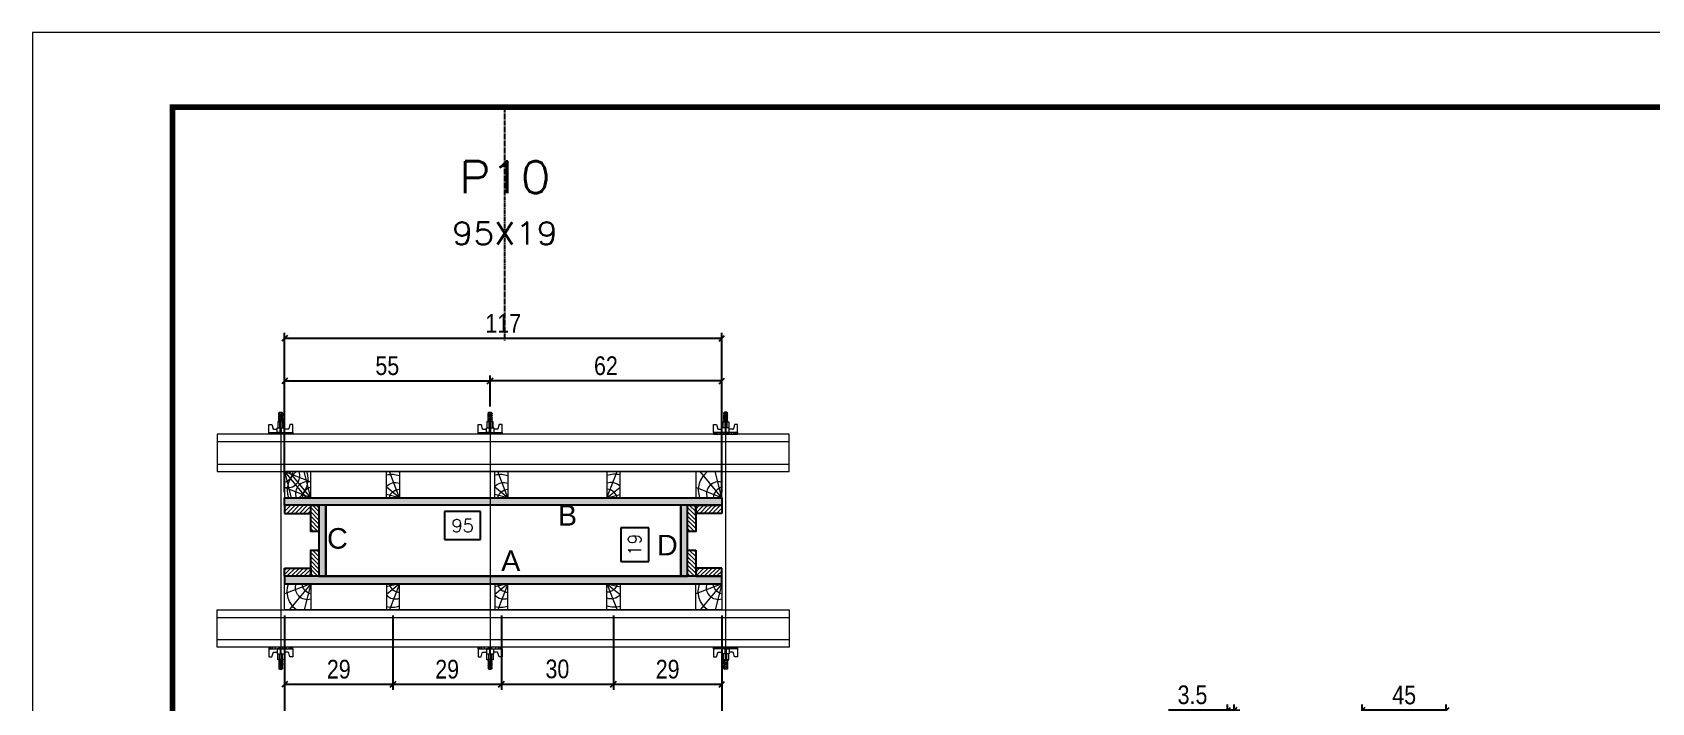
# Model space of a CAD drawing. Extents: x 2201 to 8455, y 252 to 7045.
# Drawn here: x 3800 to 4666, y 3240 to 3599 of the extents above; entities that cross this region are included whole.
import ezdxf
from ezdxf.enums import TextEntityAlignment as Align

# ---------------------------------------------------------------- set-up
doc = ezdxf.new("R2010")
doc.units = 0
doc.linetypes.add('DASHED', pattern=[0.75, 0.5, -0.25])
doc.linetypes.add('HIDDEN', pattern=[0.375, 0.25, -0.125])
for name, color, linetype in [('CHAPA', 1, 'Continuous'), ('COTA', 241, 'Continuous'), ('Cota Seção (2x)', 241, 'Continuous'), ('MEIO_PONT', 93, 'Continuous'), ('Painéis', 200, 'Continuous'), ('SARRAFO', 251, 'Continuous'), ('Texto de Titulo', 7, 'Continuous'), ('Texto Qtd Sarr', 242, 'Continuous'), ('TEXTO_GERAL', 7, 'Continuous')]:
    doc.layers.add(name, color=color, linetype=linetype)
for name, color, linetype, lineweight in [('Folhas', 255, 'Continuous', 9), ('Hachura', 251, 'Continuous', 9), ('Madeira', 126, 'Continuous', 18), ('Perfil Metálico', 224, 'Continuous', 18), ('SARRAFO DE PRESSAO', 251, 'DASHED', 9), ('Texto Seção', 7, 'Continuous', 15)]:
    doc.layers.add(name, color=color, linetype=linetype, lineweight=lineweight)
doc.styles.add('ARIAL', font='arial.ttf')
doc.styles.add('COTA TECNICA', font='techl___.ttf', dxfattribs={"height": 10})
doc.styles.add('COTA TECNICA 2X', font='techl___.ttf', dxfattribs={"height": 10})
doc.styles.add('ROMANS', font='romans.shx')
doc.dimstyles.new('PAINEL', dxfattribs={"dimtxt": 10, "dimasz": 3, "dimexe": 3, "dimexo": 3, "dimgap": 3, "dimtad": 1, "dimdec": 1, "dimzin": 12, "dimdsep": 46, "dimtxsty": 'COTA TECNICA', "dimblk1": 'OBLIQUE', "dimblk2": 'OBLIQUE', "dimsah": 1, "dimcen": 0.9, "dimclrd": 4, "dimclre": 4, "dimclrt": 240, "dimadec": 1, "dimazin": 3, "dimtfac": 1, "dimtdec": 1, "dimtmove": 0, "dimatfit": 3, "dimfxl": 1, "dimtolj": 1, "dimtzin": 12, "dimarcsym": 0})
doc.dimstyles.new('SECAO PILAR', dxfattribs={"dimtxt": 10, "dimasz": 3, "dimexe": 3, "dimexo": 3, "dimgap": 3, "dimtad": 1, "dimdec": 1, "dimlfac": 0.5, "dimzin": 12, "dimdsep": 46, "dimtxsty": 'COTA TECNICA 2X', "dimblk1": 'OBLIQUE', "dimblk2": 'OBLIQUE', "dimsah": 1, "dimcen": 0.9, "dimclrd": 256, "dimclre": 256, "dimclrt": 256, "dimadec": 1, "dimazin": 3, "dimtfac": 1, "dimtdec": 1, "dimtmove": 0, "dimatfit": 3, "dimfxl": 1, "dimtolj": 1, "dimtzin": 12, "dimarcsym": 0})
doc.dimstyles.new('SECÇÃO 2', dxfattribs={"dimtxt": 7, "dimasz": 6, "dimexe": 0.18, "dimexo": 2, "dimgap": -4, "dimtad": 3, "dimdec": 1, "dimlfac": 0.5, "dimzin": 12, "dimdsep": 46, "dimtxsty": 'ROMANS', "dimblk": 'ARCHTICK', "dimcen": 0.09, "dimse1": 1, "dimse2": 1, "dimsd1": 1, "dimsd2": 1, "dimclrd": 180, "dimclre": 5, "dimclrt": 1, "dimadec": 0, "dimazin": 3, "dimtfac": 1, "dimtdec": 1, "dimtofl": 0, "dimtmove": 0, "dimatfit": 3, "dimldrblk": 'ARCHTICK', "dimfxl": 1, "dimtolj": 1, "dimtzin": 0, "dimarcsym": 0})
pattern_1 = [(45, (13437.7978, 26237.2553), (-1.12253202, 1.12253202), [])]
pattern_2 = [(45, (13292.7978, 26237.2553), (-1.12253202, 1.12253202), [])]

# ---------------------------------------------------------------- blocks, each defined once
blk = doc.blocks.new('9999999999')
at = {"layer": 'Folhas'}
blk.add_lwpolyline([(98138.98, 34190.21), (99623.98, 34190.21), (99623.98, 35240.21), (98138.98, 35240.21)], close=True, dxfattribs=at)
at = {"layer": 'Folhas', "color": 30, "const_width": 3}
blk.add_lwpolyline([(98213.98, 34230.21), (99583.98, 34230.21), (99583.98, 35200.21), (98213.98, 35200.21)], close=True, dxfattribs=at)
blk = doc.blocks.new('titulo1')
at = {"layer": 'Defpoints', "color": 252, "linetype": 'HIDDEN', "ltscale": 2}
blk.add_line((0, 0), (0, 125), dxfattribs=at)
at = {"layer": 'Defpoints', "style": 'ROMANS', "oblique": 15}
blk.add_attdef('FOLHA', text='', height=10, dxfattribs=at).set_placement((0, 15.58), align=Align.MIDDLE_CENTER)
at = {"layer": 'Texto Qtd Sarr', "color": 3, "style": 'ROMANS', "oblique": 15}
for tag, height, p in [('TITULO', 17, (0, 71.45)), ('SEÇÃO', 12, (0, 41.55))]:
    blk.add_attdef(tag, text='', height=height, dxfattribs=at).set_placement(p, align=Align.MIDDLE_CENTER)
blk = doc.blocks.new('*D352')
at = {"layer": 'Cota Seção (2x)', "color": 180, "lineweight": -2, "transparency": 16777216}
for p, q in [((4039.77, 3342.46), (4020.44, 3342.46)), ((4020.44, 3342.46), (4020.44, 3327.46)), ((4039.77, 3327.46), (4039.77, 3342.46)), ((4020.44, 3327.46), (4039.77, 3327.46))]:
    blk.add_line(p, q, dxfattribs=at)
at = {"layer": 'Defpoints', "color": 0, "transparency": 16777216}
for p in [(3956.85, 3345.85), (4146.85, 3345.85), (3956.85, 3323.46)]:
    blk.add_point(p, dxfattribs=at)
at = {"layer": 'Cota Seção (2x)', "color": 1, "transparency": 16777216, "insert": (4030.11, 3334.96), "char_height": 7, "attachment_point": 5, "style": 'ROMANS'}
blk.add_mtext('\\A1;95', dxfattribs=at)
blk = doc.blocks.new('_ArchTick')
at = {"color": 0, "linetype": 'ByBlock', "const_width": 0.15}
blk.add_lwpolyline([(-0.5, -0.5), (0.5, 0.5)], dxfattribs=at)
blk = doc.blocks.new('_Oblique')
at = {"color": 0, "linetype": 'ByBlock', "lineweight": -2}
blk.add_line((-0.5, -0.5), (0.5, 0.5), dxfattribs=at)
blk = doc.blocks.new('*D353')
at = {"layer": 'Cota Seção (2x)', "lineweight": -2, "transparency": 16777216}
for p, q in [((3934.85, 3352.85), (3934.85, 3438.14)), ((4168.85, 3435.14), (3934.85, 3435.14)), ((4168.85, 3352.85), (4168.85, 3438.14))]:
    blk.add_line(p, q, dxfattribs=at)
at = {"layer": 'Defpoints', "color": 0, "transparency": 16777216}
for p in [(3934.85, 3435.14), (3934.85, 3349.85), (4168.85, 3349.85)]:
    blk.add_point(p, dxfattribs=at)
at = {"layer": 'Cota Seção (2x)', "lineweight": -2, "transparency": 16777216, "xscale": 3, "yscale": 3, "zscale": 3, "rotation": 180}
blk.add_blockref('_Oblique', (3934.85, 3435.14), dxfattribs=at)
at = {"layer": 'Cota Seção (2x)', "lineweight": -2, "transparency": 16777216, "xscale": 3, "yscale": 3, "zscale": 3}
blk.add_blockref('_Oblique', (4168.85, 3435.14), dxfattribs=at)
at = {"layer": 'Cota Seção (2x)', "transparency": 16777216, "insert": (4051.85, 3443.21), "char_height": 10, "attachment_point": 5, "style": 'COTA TECNICA 2X'}
blk.add_mtext('\\A1;117', dxfattribs=at)
blk = doc.blocks.new('*D354')
at = {"layer": 'Cota Seção (2x)', "lineweight": -2, "transparency": 16777216}
for p, q in [((4044.78, 3398.65), (4044.78, 3415.37)), ((4168.85, 3386.85), (4168.85, 3415.37)), ((4168.85, 3412.37), (4044.78, 3412.37))]:
    blk.add_line(p, q, dxfattribs=at)
at = {"layer": 'Defpoints', "color": 0, "transparency": 16777216}
for p in [(4044.78, 3412.37), (4044.78, 3395.65), (4168.85, 3383.85)]:
    blk.add_point(p, dxfattribs=at)
at = {"layer": 'Cota Seção (2x)', "lineweight": -2, "transparency": 16777216, "xscale": 3, "yscale": 3, "zscale": 3, "rotation": 180}
blk.add_blockref('_Oblique', (4044.78, 3412.37), dxfattribs=at)
at = {"layer": 'Cota Seção (2x)', "lineweight": -2, "transparency": 16777216, "xscale": 3, "yscale": 3, "zscale": 3}
blk.add_blockref('_Oblique', (4168.85, 3412.37), dxfattribs=at)
at = {"layer": 'Cota Seção (2x)', "transparency": 16777216, "insert": (4106.81, 3420.47), "char_height": 10, "attachment_point": 5, "style": 'COTA TECNICA 2X'}
blk.add_mtext('\\A1;62', dxfattribs=at)
blk = doc.blocks.new('*D355')
at = {"layer": 'Cota Seção (2x)', "lineweight": -2, "transparency": 16777216}
for p, q in [((3934.85, 3386.85), (3934.85, 3415.37)), ((4044.78, 3398.65), (4044.78, 3415.37)), ((3934.85, 3412.37), (4044.78, 3412.37))]:
    blk.add_line(p, q, dxfattribs=at)
at = {"layer": 'Defpoints', "color": 0, "transparency": 16777216}
for p in [(4044.78, 3412.37), (4044.78, 3395.65), (3934.85, 3383.85)]:
    blk.add_point(p, dxfattribs=at)
at = {"layer": 'Cota Seção (2x)', "lineweight": -2, "transparency": 16777216, "xscale": 3, "yscale": 3, "zscale": 3, "rotation": 180}
blk.add_blockref('_Oblique', (3934.85, 3412.37), dxfattribs=at)
at = {"layer": 'Cota Seção (2x)', "lineweight": -2, "transparency": 16777216, "xscale": 3, "yscale": 3, "zscale": 3}
blk.add_blockref('_Oblique', (4044.78, 3412.37), dxfattribs=at)
at = {"layer": 'Cota Seção (2x)', "transparency": 16777216, "insert": (3989.81, 3420.48), "char_height": 10, "attachment_point": 5, "style": 'COTA TECNICA 2X'}
blk.add_mtext('\\A1;55', dxfattribs=at)
blk = doc.blocks.new('*D356')
at = {"layer": 'Cota Seção (2x)', "color": 180, "lineweight": -2, "transparency": 16777216}
for p, q in [((4129.71, 3333.75), (4114.71, 3333.75)), ((4114.71, 3333.75), (4114.71, 3315.75)), ((4129.71, 3315.75), (4129.71, 3333.75)), ((4114.71, 3315.75), (4129.71, 3315.75))]:
    blk.add_line(p, q, dxfattribs=at)
at = {"layer": 'Defpoints', "color": 0, "transparency": 16777216}
for p in [(4146.85, 3345.85), (4133.71, 3307.85), (4146.85, 3307.85)]:
    blk.add_point(p, dxfattribs=at)
at = {"layer": 'Cota Seção (2x)', "color": 1, "transparency": 16777216, "insert": (4122.21, 3324.75), "char_height": 7, "attachment_point": 5, "rotation": 90, "style": 'ROMANS'}
blk.add_mtext('\\A1;19', dxfattribs=at)
blk = doc.blocks.new('C')
at = {"layer": 'Hachura', "color": 0}
for p, q in [((0, 3.22), (0, -3.22)), ((0.45, 3.22), (0, 3.22)), ((0.46, 3.16), (0, 3.16)), ((0.46, 3.05), (0, 3.05)), ((0.46, 2.88), (0, 2.88)), ((0, 2.75), (0, -1.16)), ((0.46, 2.65), (0, 2.65)), ((0.46, 2.23), (0, 2.23)), ((0.46, 1.51), (0, 1.51)), ((0.39, 0.49), (0.17, 0.49)), ((0.45, -3.23), (0.45, 3.22)), ((0.45, 3.22), (2.58, 3.22)), ((1.74, 0.97), (0.45, 0.97)), ((1.45, 0.1), (0.45, 0.1)), ((1.35, 1.94), (1.35, 0.96)), ((2.58, 2.39), (1.47, 2.09)), ((1.74, -0.97), (1.74, 0.97)), ((1.74, 0.97), (1.74, 0.84)), ((1.74, 0.97), (1.74, 0.84)), ((1.74, 0.84), (3.35, 0.84)), ((3.35, 0.45), (1.74, 0.45)), ((2.58, 3.22), (2.58, 2.39)), ((3.32, 0.84), (3.32, -0.84)), ((3.35, 0.84), (3.35, -0.84)), ((3.68, 0.45), (3.35, 0.45)), ((3.84, -0.52), (3.35, 0.45)), ((3.35, 0.06), (3.67, -0.57)), ((3.68, 0.45), (4.16, -0.52)), ((3.72, 0.5), (4.25, -0.57)), ((4.37, -0.55), (3.83, 0.53)), ((4.15, 0.45), (3.93, 0.45)), ((4.42, -0.52), (3.93, 0.45)), ((4.15, 0.45), (4.26, 0.45)), ((4.26, 0.45), (4.74, -0.52)), ((4.3, 0.5), (4.83, -0.57)), ((4.95, -0.55), (4.41, 0.53)), ((4.51, 0.45), (4.84, 0.45)), ((5, -0.52), (4.51, 0.45)), ((4.84, 0.45), (5.32, -0.52)), ((4.88, 0.5), (5.41, -0.57)), ((5.53, -0.55), (4.99, 0.53)), ((5.58, -0.52), (5.09, 0.45)), ((5.42, 0.45), (5.09, 0.45)), ((5.58, -0.52), (5.09, 0.45)), ((5.42, 0.45), (5.74, -0.19)), ((5.46, 0.5), (5.74, -0.07)), ((5.74, 0.19), (5.57, 0.53)), ((5.74, 0.32), (5.68, 0.45)), ((5.68, 0.45), (5.74, 0.45)), ((5.74, 0.45), (5.9, 0.29)), ((5.74, 0.45), (5.74, -0.52)), ((5.9, -0.36), (5.9, 0.29)), ((0.45, 0), (0, 0)), ((0.46, -1.52), (0, -1.52)), ((0.46, -2.23), (0, -2.23)), ((0.46, -2.65), (0, -2.65)), ((0.46, -2.88), (0, -2.88)), ((0.46, -3.05), (0, -3.05)), ((0.46, -3.16), (0, -3.16)), ((0, -3.22), (2.57, -3.22)), ((0.08, -0.48), (0.29, -0.48)), ((0.29, -0.48), (0.4, -0.48)), ((0.45, 0), (0.45, -0.97)), ((0.45, -0.16), (1.45, -0.16)), ((0.45, -0.65), (0.45, -0.32)), ((0.45, -3.23), (0.45, -0.65)), ((0.45, -0.97), (1.74, -0.97)), ((1.35, -1.94), (1.35, -0.97)), ((2.58, -2.39), (1.47, -2.1)), ((3.35, -0.32), (1.74, -0.32)), ((3.35, -0.84), (1.74, -0.84)), ((2.58, -3.23), (2.58, -2.39)), ((3.35, -0.07), (3.58, -0.52)), ((3.35, -0.52), (3.58, -0.52)), ((3.84, -0.52), (4.16, -0.52)), ((4.42, -0.52), (4.74, -0.52)), ((4.63, -0.52), (4.74, -0.52)), ((5, -0.52), (5.32, -0.52)), ((5.58, -0.52), (5.74, -0.52)), ((5.74, -0.52), (5.9, -0.36)), ((5.74, -0.52), (5.74, -0.52))]:
    blk.add_line(p, q, dxfattribs=at)
for centre, radius, start, end in [((1.52, 1.94), 0.161, 104.7436, 180), ((1.44, -0.03), 0.129, 272.695, 87.305), ((3.81, 0.39), 0.143, 25.5688, 154.4312), ((4.39, 0.39), 0.143, 25.5688, 154.4312), ((4.97, 0.39), 0.143, 25.5688, 154.4312), ((5.55, 0.39), 0.143, 25.5688, 154.4312), ((0.17, -0.37), 0.174, 221.744, 317.8592), ((1.52, -1.94), 0.161, 180, 255.2564), ((3.71, -0.4), 0.174, 222.1408, 318.256), ((4.29, -0.4), 0.174, 222.1408, 318.256), ((4.87, -0.4), 0.174, 222.1408, 318.256), ((5.45, -0.4), 0.174, 222.1408, 318.256), ((5.61, -0.4), 0.174, 317.8592, 318.256)]:
    blk.add_arc(centre, radius, start, end, dxfattribs=at)
blk = doc.blocks.new('PONTALETE')
at = {"layer": 'Madeira'}
for q in [(2.71, 7), (7, 5.76), (7, 1.74)]:
    blk.add_line((0, 0), q, dxfattribs=at)
blk.add_lwpolyline([(0, 0), (7, 0), (7, 7), (0, 7)], close=True, dxfattribs=at)
for centre, radius, start, end in [((2.04, 0.06), 6.23, 37.2818, 109.0913), ((1.09, 0.9), 3.19, 343.603, 109.9847), ((-0.21, -0.78), 3.09, 14.6322, 86.0383)]:
    blk.add_arc(centre, radius, start, end, dxfattribs=at)
blk = doc.blocks.new('MEIO PONTALETE')
at = {"layer": 'Madeira'}
for q in [(2.71, 7), (3.5, 2.88), (3.5, 0.87)]:
    blk.add_line((0, 0), q, dxfattribs=at)
blk.add_lwpolyline([(0, 0), (3.5, 0), (3.5, 7), (0, 7)], close=True, dxfattribs=at)
for centre, radius, start, end in [((2.04, 0.06), 6.23, 76.4499, 109.0913), ((1.09, 0.9), 3.19, 40.9063, 109.9847), ((-0.21, -0.78), 3.09, 14.6322, 86.0383)]:
    blk.add_arc(centre, radius, start, end, dxfattribs=at)
blk = doc.blocks.new('*D732')
at = {"layer": 'Cota Seção (2x)', "lineweight": -2, "transparency": 16777216}
for p, q in [((4110.85, 3286.85), (4110.85, 3246.97)), ((4168.85, 3286.85), (4168.85, 3246.97)), ((4168.85, 3249.97), (4110.85, 3249.97))]:
    blk.add_line(p, q, dxfattribs=at)
at = {"layer": 'Defpoints', "color": 0, "transparency": 16777216}
for p in [(4110.85, 3289.85), (4168.85, 3289.85), (4110.85, 3249.97)]:
    blk.add_point(p, dxfattribs=at)
at = {"layer": 'Cota Seção (2x)', "lineweight": -2, "transparency": 16777216, "xscale": 3, "yscale": 3, "zscale": 3, "rotation": 180}
blk.add_blockref('_Oblique', (4110.85, 3249.97), dxfattribs=at)
at = {"layer": 'Cota Seção (2x)', "lineweight": -2, "transparency": 16777216, "xscale": 3, "yscale": 3, "zscale": 3}
blk.add_blockref('_Oblique', (4168.85, 3249.97), dxfattribs=at)
at = {"layer": 'Cota Seção (2x)', "transparency": 16777216, "insert": (4139.85, 3258.05), "char_height": 10, "attachment_point": 5, "style": 'COTA TECNICA 2X'}
blk.add_mtext('\\A1;29', dxfattribs=at)
blk = doc.blocks.new('*D733')
at = {"layer": 'Cota Seção (2x)', "lineweight": -2, "transparency": 16777216}
for p, q in [((4050.85, 3286.85), (4050.85, 3246.97)), ((4110.85, 3286.85), (4110.85, 3246.97)), ((4110.85, 3249.97), (4050.85, 3249.97))]:
    blk.add_line(p, q, dxfattribs=at)
at = {"layer": 'Defpoints', "color": 0, "transparency": 16777216}
for p in [(4050.85, 3289.85), (4110.85, 3289.85), (4050.85, 3249.97)]:
    blk.add_point(p, dxfattribs=at)
at = {"layer": 'Cota Seção (2x)', "lineweight": -2, "transparency": 16777216, "xscale": 3, "yscale": 3, "zscale": 3, "rotation": 180}
blk.add_blockref('_Oblique', (4050.85, 3249.97), dxfattribs=at)
at = {"layer": 'Cota Seção (2x)', "lineweight": -2, "transparency": 16777216, "xscale": 3, "yscale": 3, "zscale": 3}
blk.add_blockref('_Oblique', (4110.85, 3249.97), dxfattribs=at)
at = {"layer": 'Cota Seção (2x)', "transparency": 16777216, "insert": (4080.85, 3258.19), "char_height": 10, "attachment_point": 5, "style": 'COTA TECNICA 2X'}
blk.add_mtext('\\A1;30', dxfattribs=at)
blk = doc.blocks.new('*D734')
at = {"layer": 'Cota Seção (2x)', "lineweight": -2, "transparency": 16777216}
for p, q in [((3992.85, 3286.85), (3992.85, 3246.97)), ((4050.85, 3286.85), (4050.85, 3246.97)), ((4050.85, 3249.97), (3992.85, 3249.97))]:
    blk.add_line(p, q, dxfattribs=at)
at = {"layer": 'Defpoints', "color": 0, "transparency": 16777216}
for p in [(3992.85, 3289.85), (4050.85, 3289.85), (3992.85, 3249.97)]:
    blk.add_point(p, dxfattribs=at)
at = {"layer": 'Cota Seção (2x)', "lineweight": -2, "transparency": 16777216, "xscale": 3, "yscale": 3, "zscale": 3, "rotation": 180}
blk.add_blockref('_Oblique', (3992.85, 3249.97), dxfattribs=at)
at = {"layer": 'Cota Seção (2x)', "lineweight": -2, "transparency": 16777216, "xscale": 3, "yscale": 3, "zscale": 3}
blk.add_blockref('_Oblique', (4050.85, 3249.97), dxfattribs=at)
at = {"layer": 'Cota Seção (2x)', "transparency": 16777216, "insert": (4021.85, 3258.05), "char_height": 10, "attachment_point": 5, "style": 'COTA TECNICA 2X'}
blk.add_mtext('\\A1;29', dxfattribs=at)
blk = doc.blocks.new('*D735')
at = {"layer": 'Cota Seção (2x)', "lineweight": -2, "transparency": 16777216}
for p, q in [((3934.85, 3286.85), (3934.85, 3246.97)), ((3992.85, 3286.85), (3992.85, 3246.97)), ((3992.85, 3249.97), (3934.85, 3249.97))]:
    blk.add_line(p, q, dxfattribs=at)
at = {"layer": 'Defpoints', "color": 0, "transparency": 16777216}
for p in [(3934.85, 3289.85), (3992.85, 3289.85), (3934.85, 3249.97)]:
    blk.add_point(p, dxfattribs=at)
at = {"layer": 'Cota Seção (2x)', "lineweight": -2, "transparency": 16777216, "xscale": 3, "yscale": 3, "zscale": 3, "rotation": 180}
blk.add_blockref('_Oblique', (3934.85, 3249.97), dxfattribs=at)
at = {"layer": 'Cota Seção (2x)', "lineweight": -2, "transparency": 16777216, "xscale": 3, "yscale": 3, "zscale": 3}
blk.add_blockref('_Oblique', (3992.85, 3249.97), dxfattribs=at)
at = {"layer": 'Cota Seção (2x)', "transparency": 16777216, "insert": (3963.85, 3258.05), "char_height": 10, "attachment_point": 5, "style": 'COTA TECNICA 2X'}
blk.add_mtext('\\A1;29', dxfattribs=at)
blk = doc.blocks.new('*D736')
at = {"layer": 'Cota Seção (2x)', "lineweight": -2, "transparency": 16777216}
for p, q in [((3934.85, 3286.85), (3934.85, 3217.85)), ((4168.85, 3286.85), (4168.85, 3217.85)), ((3934.85, 3220.85), (4168.85, 3220.85))]:
    blk.add_line(p, q, dxfattribs=at)
at = {"layer": 'Defpoints', "color": 0, "transparency": 16777216}
for p in [(3934.85, 3289.85), (4168.85, 3289.85), (4168.85, 3220.85)]:
    blk.add_point(p, dxfattribs=at)
at = {"layer": 'Cota Seção (2x)', "lineweight": -2, "transparency": 16777216, "xscale": 3, "yscale": 3, "zscale": 3, "rotation": 180}
blk.add_blockref('_Oblique', (3934.85, 3220.85), dxfattribs=at)
at = {"layer": 'Cota Seção (2x)', "lineweight": -2, "transparency": 16777216, "xscale": 3, "yscale": 3, "zscale": 3}
blk.add_blockref('_Oblique', (4168.85, 3220.85), dxfattribs=at)
at = {"layer": 'Cota Seção (2x)', "transparency": 16777216, "insert": (4051.85, 3228.95), "char_height": 10, "attachment_point": 5, "style": 'COTA TECNICA 2X'}
blk.add_mtext('\\A1;GRADE 117', dxfattribs=at)
blk = doc.blocks.new('*D709')
at = {"layer": 'COTA', "color": 4, "lineweight": -2, "transparency": 16777216}
for p, q in [((4511.54, 3203.35), (4511.54, 3239.13)), ((4556.54, 3236.13), (4511.54, 3236.13)), ((4556.54, 3217.35), (4556.54, 3239.13))]:
    blk.add_line(p, q, dxfattribs=at)
at = {"layer": 'Defpoints', "color": 0, "transparency": 16777216}
for p in [(4511.54, 3236.13), (4556.54, 3214.35), (4511.54, 3200.35)]:
    blk.add_point(p, dxfattribs=at)
at = {"layer": 'COTA', "color": 4, "lineweight": -2, "transparency": 16777216, "xscale": 3, "yscale": 3, "zscale": 3, "rotation": 180}
blk.add_blockref('_Oblique', (4511.54, 3236.13), dxfattribs=at)
at = {"layer": 'COTA', "color": 4, "lineweight": -2, "transparency": 16777216, "xscale": 3, "yscale": 3, "zscale": 3}
blk.add_blockref('_Oblique', (4556.54, 3236.13), dxfattribs=at)
at = {"layer": 'COTA', "color": 240, "transparency": 16777216, "insert": (4534.04, 3244.24), "char_height": 10, "attachment_point": 5, "style": 'COTA TECNICA'}
blk.add_mtext('\\A1;45', dxfattribs=at)
blk = doc.blocks.new('*D573')
at = {"layer": 'COTA', "color": 4, "lineweight": -2, "transparency": 16777216}
for p, q in [((4439.54, 3236.13), (4407.93, 3236.13)), ((4439.54, 3217.35), (4439.54, 3239.13)), ((4443.04, 3236.13), (4439.54, 3236.13)), ((4443.04, 3203.35), (4443.04, 3239.13)), ((4443.04, 3236.13), (4446.04, 3236.13))]:
    blk.add_line(p, q, dxfattribs=at)
at = {"layer": 'Defpoints', "color": 0, "transparency": 16777216}
for p in [(4439.54, 3236.13), (4439.54, 3214.35), (4443.04, 3200.35)]:
    blk.add_point(p, dxfattribs=at)
at = {"layer": 'COTA', "color": 4, "lineweight": -2, "transparency": 16777216, "xscale": 3, "yscale": 3, "zscale": 3}
blk.add_blockref('_Oblique', (4439.54, 3236.13), dxfattribs=at)
at = {"layer": 'COTA', "color": 4, "lineweight": -2, "transparency": 16777216, "xscale": 3, "yscale": 3, "zscale": 3, "rotation": 180}
blk.add_blockref('_Oblique', (4443.04, 3236.13), dxfattribs=at)
at = {"layer": 'COTA', "color": 240, "transparency": 16777216, "insert": (4420.74, 3244.35), "char_height": 10, "attachment_point": 5, "style": 'COTA TECNICA'}
blk.add_mtext('\\A1;3.5', dxfattribs=at)

msp = doc.modelspace()

# ---------------------------------------------------------------- hatches: boundary and pattern name
at = {"layer": 'Hachura'}
h = msp.add_hatch(color=256, dxfattribs=at)
h.dxf.hatch_style = 1
h.paths.add_polyline_path([(3934.85, 3345.85), (3934.85, 3349.85), (4168.85, 3349.85), (4168.85, 3345.85)])
h = msp.add_hatch(color=256, dxfattribs=at)
h.dxf.hatch_style = 1
h.paths.add_polyline_path([(3934.85, 3345.85), (3934.85, 3349.85), (4168.85, 3349.85), (4168.85, 3345.85)])
h = msp.add_hatch(dxfattribs=at)
h.set_pattern_fill('ANSI31', color=256, scale=0.5, angle=360, style=0)
h.set_pattern_definition(pattern_1)
h.paths.add_polyline_path([(3948.85, 3345.85), (3948.85, 3341.45), (3934.85, 3341.45), (3934.85, 3345.85)])
h = msp.add_hatch(dxfattribs=at)
h.set_pattern_fill('ANSI31', color=256, scale=0.5, angle=630, style=0)
h.set_pattern_definition([(315, (26878.2541, -6157.1047), (1.12253202, 1.12253202), [])])
h.paths.add_polyline_path([(3948.85, 3331.85), (3953.25, 3331.85), (3953.25, 3345.85), (3948.85, 3345.85)])
h = msp.add_hatch(color=256, dxfattribs=at)
h.dxf.hatch_style = 1
h.paths.add_polyline_path([(3956.85, 3345.85), (3953.25, 3345.85), (3953.25, 3307.85), (3956.85, 3307.85)])
h = msp.add_hatch(color=256, dxfattribs=at)
h.dxf.hatch_style = 1
h.paths.add_polyline_path([(3956.85, 3345.85), (3953.25, 3345.85), (3953.25, 3307.85), (3956.85, 3307.85)])
h = msp.add_hatch(color=256, dxfattribs=at)
h.dxf.hatch_style = 1
h.paths.add_polyline_path([(4150.45, 3345.85), (4146.85, 3345.85), (4146.85, 3307.85), (4150.45, 3307.85)])
h = msp.add_hatch(color=256, dxfattribs=at)
h.dxf.hatch_style = 1
h.paths.add_polyline_path([(4150.45, 3345.85), (4146.85, 3345.85), (4146.85, 3307.85), (4150.45, 3307.85)])
h = msp.add_hatch(dxfattribs=at)
h.set_pattern_fill('ANSI31', color=256, scale=0.5, angle=630, style=0)
h.set_pattern_definition([(315, (27079.8541, -6157.1047), (1.12253202, 1.12253202), [])])
h.paths.add_polyline_path([(4150.45, 3331.85), (4154.85, 3331.85), (4154.85, 3345.85), (4150.45, 3345.85)])
h = msp.add_hatch(dxfattribs=at)
h.set_pattern_fill('ANSI31', color=256, scale=0.5, angle=360, style=0)
h.set_pattern_definition(pattern_2)
h.paths.add_polyline_path([(4154.85, 3345.85), (4154.85, 3341.45), (4168.85, 3341.45), (4168.85, 3345.85)])
h = msp.add_hatch(dxfattribs=at)
h.set_pattern_fill('ANSI31', color=256, scale=0.5, angle=630, style=0)
h.set_pattern_definition([(315, (26878.2541, -6181.1047), (1.12253202, 1.12253202), [])])
h.paths.add_polyline_path([(3948.85, 3307.85), (3953.25, 3307.85), (3953.25, 3321.85), (3948.85, 3321.85)])
h = msp.add_hatch(dxfattribs=at)
h.set_pattern_fill('ANSI31', color=256, scale=0.5, angle=630, style=0)
h.set_pattern_definition([(315, (27079.8541, -6181.1047), (1.12253202, 1.12253202), [])])
h.paths.add_polyline_path([(4150.45, 3307.85), (4154.85, 3307.85), (4154.85, 3321.85), (4150.45, 3321.85)])
h = msp.add_hatch(dxfattribs=at)
h.set_pattern_fill('ANSI31', color=256, scale=0.5, angle=360, style=0)
h.set_pattern_definition(pattern_1)
h.paths.add_polyline_path([(3948.85, 3307.85), (3948.85, 3312.25), (3934.85, 3312.25), (3934.85, 3307.85)])
h = msp.add_hatch(dxfattribs=at)
h.set_pattern_fill('ANSI31', color=256, scale=0.5, angle=360, style=0)
h.set_pattern_definition(pattern_2)
h.paths.add_polyline_path([(4154.85, 3307.85), (4154.85, 3312.25), (4168.85, 3312.25), (4168.85, 3307.85)])
h = msp.add_hatch(color=256, dxfattribs=at)
h.dxf.hatch_style = 1
h.paths.add_polyline_path([(3934.85, 3307.85), (3934.85, 3303.85), (4168.85, 3303.85), (4168.85, 3307.85)])
h = msp.add_hatch(color=256, dxfattribs=at)
h.dxf.hatch_style = 1
h.paths.add_polyline_path([(3934.85, 3307.85), (3934.85, 3303.85), (4168.85, 3303.85), (4168.85, 3307.85)])

# ---------------------------------------------------------------- linework, layer by layer
at = {"layer": 'CHAPA'}
for points in [[(3934.85, 3345.85), (3934.85, 3349.85), (4168.85, 3349.85), (4168.85, 3345.85)], [(3934.85, 3345.85), (3934.85, 3349.85), (4168.85, 3349.85), (4168.85, 3345.85)], [(3956.85, 3345.85), (3953.25, 3345.85), (3953.25, 3307.85), (3956.85, 3307.85)], [(3956.85, 3345.85), (3953.25, 3345.85), (3953.25, 3307.85), (3956.85, 3307.85)], [(4150.45, 3345.85), (4146.85, 3345.85), (4146.85, 3307.85), (4150.45, 3307.85)], [(4150.45, 3345.85), (4146.85, 3345.85), (4146.85, 3307.85), (4150.45, 3307.85)], [(3934.85, 3307.85), (3934.85, 3303.85), (4168.85, 3303.85), (4168.85, 3307.85)], [(3934.85, 3307.85), (3934.85, 3303.85), (4168.85, 3303.85), (4168.85, 3307.85)]]:
    msp.add_lwpolyline(points, close=True, dxfattribs=at)
at = {"layer": 'Hachura'}
for p, q in [((3932.85, 3394.65), (3932.84, 3262.85)), ((4044.85, 3394.65), (4044.84, 3262.85)), ((4170.85, 3394.65), (4170.86, 3262.85))]:
    msp.add_line(p, q, dxfattribs=at)
at = {"layer": 'Madeira'}
for points in [[(3934.85, 3363.85), (3934.85, 3349.85), (4168.85, 3349.85), (4168.85, 3363.85)], [(3934.85, 3289.85), (3934.85, 3303.85), (4168.85, 3303.85), (4168.85, 3289.85)]]:
    msp.add_lwpolyline(points, close=True, dxfattribs=at)
at = {"layer": 'Painéis'}
msp.add_lwpolyline([(4146.85, 3307.85), (4146.85, 3345.85), (3956.85, 3345.85), (3956.85, 3307.85)], close=True, dxfattribs=at)
at = {"layer": 'Perfil Metálico'}
for points in [[(3898.85, 3383.85), (3898.85, 3363.85), (4204.85, 3363.85), (4204.85, 3383.85)], [(4204.85, 3367.85), (4204.85, 3379.85), (3898.85, 3379.85), (3898.85, 3367.85)], [(3898.85, 3269.85), (3898.85, 3289.85), (4204.85, 3289.85), (4204.85, 3269.85)], [(4204.85, 3285.85), (4204.85, 3273.85), (3898.85, 3273.85), (3898.85, 3285.85)]]:
    msp.add_lwpolyline(points, close=True, dxfattribs=at)
at = {"layer": 'SARRAFO'}
for points in [[(3934.85, 3341.45), (3948.85, 3341.45), (3948.85, 3345.85), (3934.85, 3345.85)], [(3953.25, 3345.85), (3953.25, 3331.85), (3948.85, 3331.85), (3948.85, 3345.85)], [(3953.25, 3345.85), (3953.25, 3331.85), (3948.85, 3331.85), (3948.85, 3345.85)], [(4154.85, 3345.85), (4154.85, 3331.85), (4150.45, 3331.85), (4150.45, 3345.85)], [(4154.85, 3345.85), (4154.85, 3331.85), (4150.45, 3331.85), (4150.45, 3345.85)], [(4168.85, 3341.45), (4154.85, 3341.45), (4154.85, 3345.85), (4168.85, 3345.85)], [(3953.25, 3321.85), (3953.25, 3307.85), (3948.85, 3307.85), (3948.85, 3321.85)], [(3953.25, 3321.85), (3953.25, 3307.85), (3948.85, 3307.85), (3948.85, 3321.85)], [(4154.85, 3321.85), (4154.85, 3307.85), (4150.45, 3307.85), (4150.45, 3321.85)], [(4154.85, 3321.85), (4154.85, 3307.85), (4150.45, 3307.85), (4150.45, 3321.85)], [(3934.85, 3312.25), (3948.85, 3312.25), (3948.85, 3307.85), (3934.85, 3307.85)], [(4168.85, 3312.25), (4154.85, 3312.25), (4154.85, 3307.85), (4168.85, 3307.85)]]:
    msp.add_lwpolyline(points, close=True, dxfattribs=at)

# ---------------------------------------------------------------- block references
at = {"layer": 'Hachura', "linetype": 'Continuous', "yscale": 2, "zscale": 2}
for p, xscale, rotation in [((3932.85, 3383.85), -2, 270), ((4044.85, 3383.85), -2, 270), ((4170.85, 3383.85), 2, 90), ((3932.85, 3269.85), 2, 270), ((4044.85, 3269.85), 2, 270), ((4170.85, 3269.85), -2, 90)]:
    msp.add_blockref('C', p, dxfattribs=dict(at, xscale=xscale, rotation=rotation))
at = {"layer": 'Madeira', "xscale": 2, "yscale": 2, "zscale": 2, "rotation": 270}
msp.add_blockref('PONTALETE', (3934.85, 3363.85), dxfattribs=at)
at = {"layer": 'MEIO_PONT'}
for name, p, xscale, yscale, zscale, rotation in [('PONTALETE', (3948.85, 3349.85), 2, 2, 2, 90.00000000000001), ('PONTALETE', (4168.85, 3349.85), 2, 2, 2, 90.00000000000001), ('PONTALETE', (3948.85, 3303.85), -2, 2, 2, 90), ('MEIO PONTALETE', (3996.35, 3303.85), 1.999999997962732, 1.999999997962732, 1.999999997962732, 180), ('MEIO PONTALETE', (4054.35, 3303.85), 1.999999997962732, 1.999999997962732, 1.999999997962732, 180), ('MEIO PONTALETE', (4107.35, 3303.85), -1.999999997962732, 1.999999997962732, 1.999999997962732, 180), ('PONTALETE', (4168.85, 3303.85), -2, 2, 2, 90)]:
    msp.add_blockref(name, p, dxfattribs=dict(at, xscale=xscale, yscale=yscale, zscale=zscale, rotation=rotation))
at = {"layer": 'MEIO_PONT', "yscale": 1.999999997962732, "zscale": 1.999999997962732}
for p, xscale in [((3996.35, 3349.85), -1.999999997962732), ((4054.35, 3349.85), -1.999999997962732), ((4107.35, 3349.85), 1.999999997962732)]:
    msp.add_blockref('MEIO PONTALETE', p, dxfattribs=dict(at, xscale=xscale))
at = {"layer": 'SARRAFO DE PRESSAO', "color": 6, "linetype": 'ByBlock'}
msp.add_blockref('9999999999', (-94339.11, -31641.27), dxfattribs=at)
at = {"layer": 'Texto Seção'}
ref = msp.add_blockref('titulo1', (4052.74, 3433.94), dxfattribs=at)
ref.add_attrib('TITULO', 'P10', dxfattribs={"layer": 'Texto de Titulo', "color": 7, "height": 17, "style": 'ROMANS', "width": 1.1}).set_placement((4052.74, 3521.44), align=Align.MIDDLE_CENTER)
ref.add_attrib('SEÇÃO', '95X19', dxfattribs={"layer": 'Texto de Titulo', "color": 7, "height": 12, "style": 'ROMANS', "width": 1.1}).set_placement((4052.74, 3491.44), align=Align.MIDDLE_CENTER)

# ---------------------------------------------------------------- texts
at = {"layer": 'TEXTO_GERAL', "style": 'ARIAL'}
for s, p in [('B', (4086.23, 3340.44)), ('C', (3963.14, 3328.12)), ('D', (4139.71, 3324.51)), ('A', (4055.89, 3316.15))]:
    msp.add_text(s, height=11, dxfattribs=at).set_placement(p, align=Align.MIDDLE_CENTER)

# ---------------------------------------------------------------- dimensions: what is measured, and where the dimension line sits
at = {"layer": 'COTA'}
dim = msp.add_linear_dim(base=(4439.54, 3236.13), p1=(4443.04, 3200.35), p2=(4439.54, 3214.35), dimstyle='PAINEL', dxfattribs=at)
dim.commit()
dim.dimension.update_dxf_attribs({"geometry": '*D573', "text_midpoint": (4420.74, 3244.35)})
dim = msp.add_linear_dim(base=(4511.54, 3236.13), p1=(4556.54, 3214.35), p2=(4511.54, 3200.35), angle=180, dimstyle='PAINEL', dxfattribs=at)
dim.commit()
dim.dimension.update_dxf_attribs({"geometry": '*D709', "text_midpoint": (4534.04, 3244.24)})
at = {"layer": 'Cota Seção (2x)', "color": 241}
for base, p1, p2, picture, middle in [((3934.85, 3435.14), (4168.85, 3349.85), (3934.85, 3349.85), '*D353', (4051.85, 3443.21)), ((4044.78, 3412.37), (4168.85, 3383.85), (4044.78, 3395.65), '*D354', (4106.81, 3420.47))]:
    dim = msp.add_linear_dim(base=base, p1=p1, p2=p2, angle=180, dimstyle='SECAO PILAR', dxfattribs=at)
    dim.commit()
    dim.dimension.update_dxf_attribs({"geometry": picture, "text_midpoint": middle})
for base, p1, p2, picture, middle in [((4044.78, 3412.37), (3934.85, 3383.85), (4044.78, 3395.65), '*D355', (3989.81, 3420.48)), ((3934.85, 3249.97), (3992.85, 3289.85), (3934.85, 3289.85), '*D735', (3963.85, 3258.05)), ((3992.85, 3249.97), (4050.85, 3289.85), (3992.85, 3289.85), '*D734', (4021.85, 3258.05)), ((4050.85, 3249.97), (4110.85, 3289.85), (4050.85, 3289.85), '*D733', (4080.85, 3258.19)), ((4110.85, 3249.97), (4168.85, 3289.85), (4110.85, 3289.85), '*D732', (4139.85, 3258.05))]:
    dim = msp.add_linear_dim(base=base, p1=p1, p2=p2, dimstyle='SECAO PILAR', dxfattribs=at)
    dim.commit()
    dim.dimension.update_dxf_attribs({"geometry": picture, "text_midpoint": middle})
for base, p2, angle, picture, middle in [((3956.85, 3323.46), (3956.85, 3345.85), 180, '*D352', (4030.11, 3323.46)), ((4133.71, 3307.85), (4146.85, 3307.85), 270, '*D356', (4133.71, 3324.75))]:
    dim = msp.add_linear_dim(base=base, p1=(4146.85, 3345.85), p2=p2, angle=angle, dimstyle='SECÇÃO 2', dxfattribs=at)
    dim.commit()
    dim.dimension.update_dxf_attribs({"geometry": picture, "text_midpoint": middle, "dimtype": 160})
dim = msp.add_linear_dim(base=(4168.85, 3220.85), p1=(3934.85, 3289.85), p2=(4168.85, 3289.85), text='GRADE <>', dimstyle='SECAO PILAR', dxfattribs=at)
dim.commit()
dim.dimension.update_dxf_attribs({"geometry": '*D736', "text_midpoint": (4051.85, 3228.95)})

doc.saveas('drawing.dxf')
